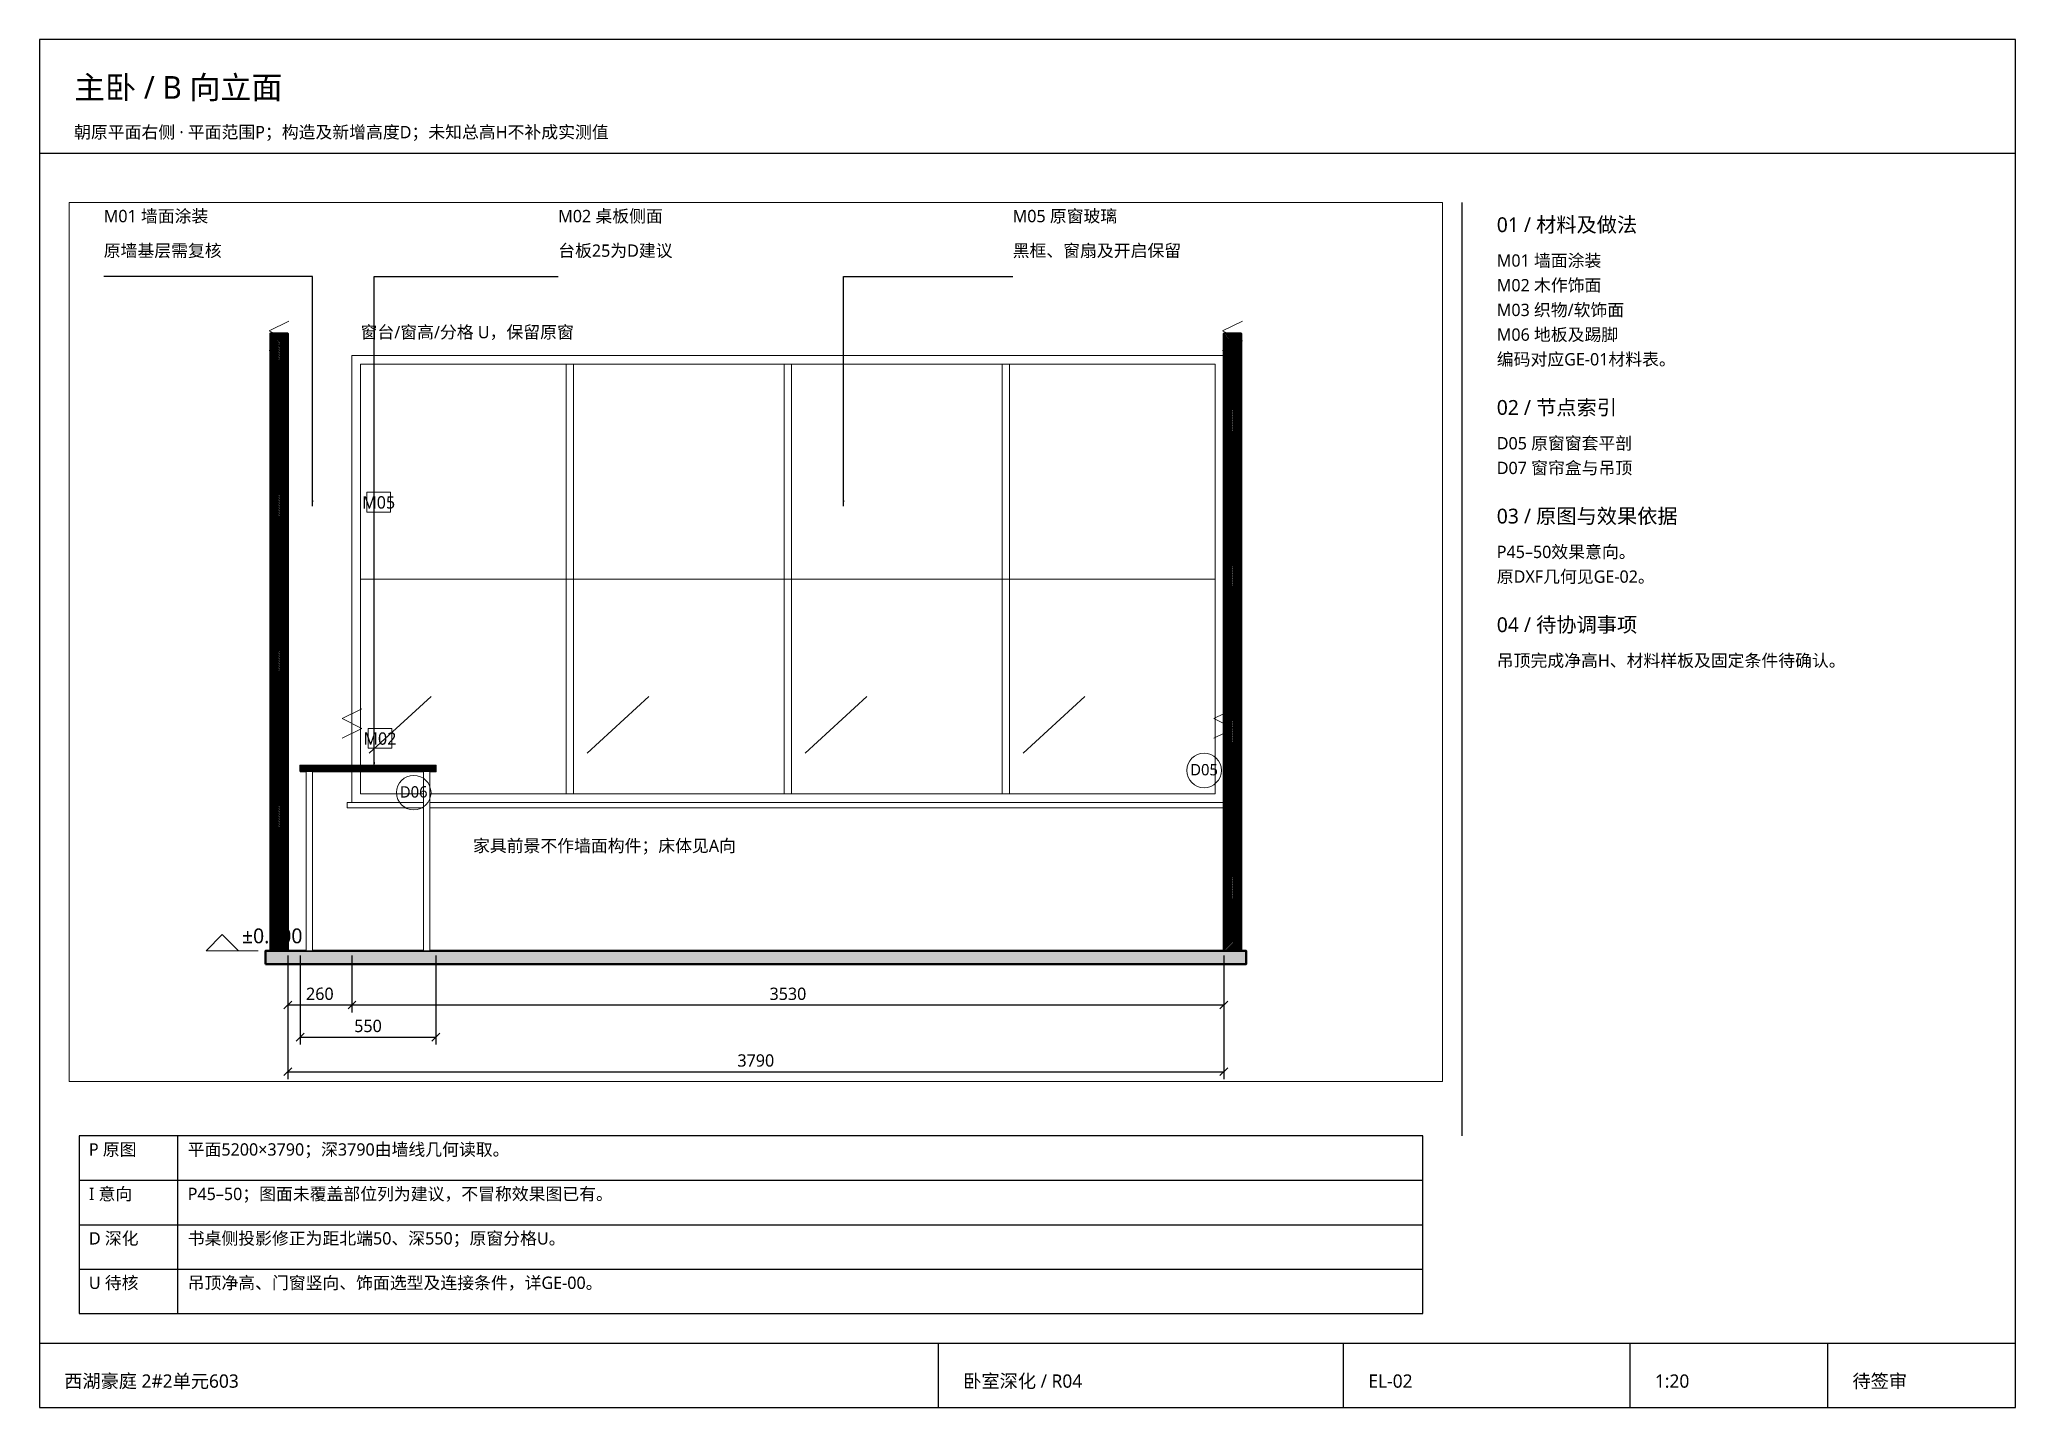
# Paper-space layout 'EL-02' of a CAD drawing. Header units: millimetres. Extents: x 10 to 410, y 10 to 287.
# The model-space entities are those that its viewports show. They can reach past a viewport. Long polylines and large blocks are cut down to what shows.
import ezdxf
from ezdxf.enums import TextEntityAlignment as Align

# ---------------------------------------------------------------- set-up
doc = ezdxf.new("R2010")
doc.units = ezdxf.units.MM
doc.linetypes.add('DASHED', pattern=[1.524, 1.27, -0.254])
for name, color, linetype, lineweight in [('A-DETAIL', 7, 'Continuous', 18), ('A-DIM', 7, 'Continuous', 13), ('A-FLOOR', 7, 'Continuous', 50), ('A-GLASS', 7, 'Continuous', 18), ('A-HATCH', 8, 'Continuous', 9), ('A-MATERIAL', 7, 'Continuous', 13), ('A-OUTLINE', 7, 'Continuous', 35), ('A-PENDING', 8, 'DASHED', 13), ('A-SYMBOL', 7, 'Continuous', 18), ('A-TEXT', 7, 'Continuous', 13), ('A-WALL', 7, 'Continuous', 50), ('S-FRAME', 7, 'Continuous', 25), ('S-TEXT', 7, 'Continuous', 13)]:
    doc.layers.add(name, color=color, linetype=linetype, lineweight=lineweight)
doc.layers.add('S-VPORT', color=7, linetype='Continuous', lineweight=0, plot=False)
doc.styles.add('CN', font='NotoSansCJK-Regular.ttc')
doc.styles.add('OpenSansCondensed-Light', font='OpenSansCondensed-Light.ttf')
doc.dimstyles.new('EZDXF', dxfattribs={"dimtxt": 0.25, "dimasz": 0.175, "dimexe": 0.375, "dimexo": 0.125, "dimgap": 0.1, "dimtad": 1, "dimlfac": 100, "dimzin": 12, "dimdsep": 46, "dimtxsty": 'OpenSansCondensed-Light', "dimblk": 'ARCHTICK', "dimcen": 2.5, "dimazin": 3, "dimtfac": 0.5, "dimtmove": 2, "dimatfit": 3, "dimarcsym": 0})

# ---------------------------------------------------------------- blocks, each defined once
blk = doc.blocks.new('_ARCHTICK')
at = {"color": 0, "linetype": 'ByBlock', "const_width": 0.15}
blk.add_lwpolyline([(-0.5, -0.5), (0.5, 0.5)], dxfattribs=at)
blk = doc.blocks.new('LEVEL-FFL')
blk.add_line((0, 0), (210, 0))
blk.add_lwpolyline([(0, 0), (65, 65), (130, 0)], close=True)
at = {"style": 'CN'}
blk.add_attdef('VALUE', (145, 30), '', height=60, dxfattribs=at)

msp = doc.modelspace()

# ---------------------------------------------------------------- hatches: boundary and pattern name
at = {"layer": 'A-FLOOR'}
h = msp.add_hatch(color=7, dxfattribs=at)
h.dxf.hatch_style = 1
h.paths.add_polyline_path([(23910, -55), (27880, -55), (27880, 0), (23910, 0)])
at = {"layer": 'A-HATCH'}
h = msp.add_hatch(dxfattribs=at)
h.set_pattern_fill('ANSI31', scale=1.5)
h.paths.add_polyline_path([(23930, 0), (24000, 0), (24000, 2500), (23930, 2500)])
h = msp.add_hatch(dxfattribs=at)
h.set_pattern_fill('ANSI31', scale=1.5)
h.paths.add_polyline_path([(27790, 0), (27860, 0), (27860, 2500), (27790, 2500)])

# ---------------------------------------------------------------- linework, layer by layer
at = {"layer": 'A-DETAIL'}
msp.add_lwpolyline([(24240, 578), (27810, 578), (27810, 600), (24240, 600)], close=True, dxfattribs=at)
at = {"layer": 'A-FLOOR'}
msp.add_line((23910, 0), (27880, 0), dxfattribs=at)
msp.add_lwpolyline([(23910, -55), (27880, -55), (27880, 0), (23910, 0)], close=True, dxfattribs=at)
at = {"layer": 'A-GLASS'}
for p, q in [((24295, 1505), (27755, 1505)), ((24330, 800), (24580, 1030)), ((25212.5, 800), (25462.5, 1030)), ((26095, 800), (26345, 1030)), ((26977.5, 800), (27227.5, 1030))]:
    msp.add_line(p, q, dxfattribs=at)
for points in [[(24260, 600), (27790, 600), (27790, 2410), (24260, 2410)], [(24295, 635), (27755, 635), (27755, 2375), (24295, 2375)], [(25127.5, 635), (25157.5, 635), (25157.5, 2375), (25127.5, 2375)], [(26010, 635), (26040, 635), (26040, 2375), (26010, 2375)], [(26892.5, 635), (26922.5, 635), (26922.5, 2375), (26892.5, 2375)]]:
    msp.add_lwpolyline(points, close=True, dxfattribs=at)
at = {"layer": 'A-MATERIAL'}
for points in [[(24320, 1776.5), (24416, 1776.5), (24416, 1856.5), (24320, 1856.5)], [(24325, 820), (24421, 820), (24421, 900), (24325, 900)]]:
    msp.add_lwpolyline(points, close=True, dxfattribs=at)
at = {"layer": 'A-PENDING'}
for points in [[(23925, 2430), (24005, 2470), (23925, 2510), (24005, 2550)], [(27785, 2430), (27865, 2470), (27785, 2510), (27865, 2550)], [(24220, 860), (24300, 900), (24220, 940), (24300, 980)], [(27750, 860), (27830, 900), (27750, 940), (27830, 980)]]:
    msp.add_lwpolyline(points, dxfattribs=at)
at = {"layer": 'A-SYMBOL'}
msp.add_circle((27710, 730), 70, dxfattribs=at)
at = {"layer": 'A-WALL'}
for points in [[(23930, 0), (24000, 0), (24000, 2500), (23930, 2500)], [(27790, 0), (27860, 0), (27860, 2500), (27790, 2500)]]:
    msp.add_lwpolyline(points, close=True, dxfattribs=at)

# ---------------------------------------------------------------- block references
at = {"layer": 'A-SYMBOL'}
msp.add_blockref('LEVEL-FFL', (23670, 0), dxfattribs=at).add_auto_attribs({'VALUE': '±0.000'})

# ---------------------------------------------------------------- texts
at = {"layer": 'A-MATERIAL', "style": 'CN'}
for s, p in [('M05', (24368, 1790.5)), ('M02', (24373, 834))]:
    msp.add_text(s, height=50, dxfattribs=at).set_placement(p, align=Align.CENTER)
at = {"layer": 'A-SYMBOL', "style": 'CN'}
msp.add_text('D05', height=46, dxfattribs=at).set_placement((27710, 710), align=Align.CENTER)
at = {"layer": 'A-TEXT', "style": 'CN'}
for s, p in [('窗台/窗高/分格 U，保留原窗', (24295, 2480)), ('家具前景不作墙面构件；床体见A向', (24750, 400))]:
    msp.add_text(s, height=50, dxfattribs=at).set_placement(p)

# ---------------------------------------------------------------- dimensions: what is measured, and where the dimension line sits
at = {"layer": 'A-DIM'}
msp.add_linear_dim(base=(24000, -490), p1=(24000, 0), p2=(27790, 0), dimstyle='EZDXF', override={"dimscale": 20, "dimtxt": 2.5, "dimasz": 2, "dimexe": 1.5, "dimexo": 1, "dimgap": 1, "dimtad": 1, "dimdec": 0, "dimlfac": 1, "dimzin": 8, "dimpost": '', "dimtxsty": 'CN', "dimtsz": 0.8, "dimclrd": 0, "dimclre": 0, "dimclrt": 0}, dxfattribs=at).render()

# ---------------------------------------------------------------- next in the draw order: wipeouts: each hides what was drawn before it
msp.add_wipeout([(24050, 725), (24600, 725), (24600, 750), (24050, 750)])

# ---------------------------------------------------------------- next in the draw order: hatches: boundary and pattern name
at = {"layer": 'A-HATCH'}
h = msp.add_hatch(dxfattribs=at)
h.set_pattern_fill('ANSI31', scale=1.5)
h.paths.add_polyline_path([(24050, 725), (24600, 725), (24600, 750), (24050, 750)])

# ---------------------------------------------------------------- next in the draw order: linework, layer by layer
at = {"layer": 'A-OUTLINE'}
msp.add_lwpolyline([(24050, 725), (24600, 725), (24600, 750), (24050, 750)], close=True, dxfattribs=at)

# ---------------------------------------------------------------- next in the draw order: wipeouts: each hides what was drawn before it
for points in [[(24075, 0), (24100, 0), (24100, 725), (24075, 725)], [(24550, 0), (24575, 0), (24575, 725), (24550, 725)]]:
    msp.add_wipeout(points)

# ---------------------------------------------------------------- next in the draw order: linework, layer by layer
at = {"layer": 'A-DETAIL'}
for points in [[(24075, 0), (24100, 0), (24100, 725), (24075, 725)], [(24550, 0), (24575, 0), (24575, 725), (24550, 725)]]:
    msp.add_lwpolyline(points, close=True, dxfattribs=at)
at = {"layer": 'A-SYMBOL'}
msp.add_circle((24510, 640), 70, dxfattribs=at)

# ---------------------------------------------------------------- next in the draw order: texts
at = {"layer": 'A-SYMBOL', "style": 'CN'}
msp.add_text('D06', height=46, dxfattribs=at).set_placement((24510, 620), align=Align.CENTER)

# ---------------------------------------------------------------- next in the draw order: dimensions: what is measured, and where the dimension line sits
at = {"layer": 'A-DIM'}
for base, p1, p2 in [((24000, -220), (24000, 0), (24260, 0)), ((24050, -350), (24050, 0), (24600, 0)), ((24260, -220), (24260, 0), (27790, 0))]:
    msp.add_linear_dim(base=base, p1=p1, p2=p2, dimstyle='EZDXF', override={"dimscale": 20, "dimtxt": 2.5, "dimasz": 2, "dimexe": 1.5, "dimexo": 1, "dimgap": 1, "dimtad": 1, "dimdec": 0, "dimlfac": 1, "dimzin": 8, "dimpost": '', "dimtxsty": 'CN', "dimtsz": 0.8, "dimclrd": 0, "dimclre": 0, "dimclrt": 0}, dxfattribs=at).render()

psp = doc.layouts.new('EL-02')

# ---------------------------------------------------------------- linework, layer by layer
at = {"layer": 'S-FRAME'}
for p, q in [((10, 264), (410, 264)), ((298, 65), (298, 254)), ((38, 29), (38, 65)), ((18, 56), (290, 56)), ((18, 47), (290, 47)), ((18, 38), (290, 38)), ((10, 23), (410, 23)), ((192, 10), (192, 23)), ((274, 10), (274, 23)), ((332, 10), (332, 23)), ((372, 10), (372, 23))]:
    psp.add_line(p, q, dxfattribs=at)
for points in [[(10, 10), (410, 10), (410, 287), (10, 287)], [(18, 29), (290, 29), (290, 65), (18, 65)]]:
    psp.add_lwpolyline(points, close=True, dxfattribs=at)

# ---------------------------------------------------------------- texts
at = {"layer": 'S-TEXT', "style": 'CN'}
for s, height, p in [('主卧 / B 向立面', 4.6, (17, 275)), ('朝原平面右侧 · 平面范围P；构造及新增高度D；未知总高H不补成实测值', 2.5, (17, 267)), ('M01 墙面涂装', 2.5, (23, 250)), ('M02 桌板侧面', 2.5, (115, 250)), ('M05 原窗玻璃', 2.5, (207, 250)), ('01 / 材料及做法', 3, (305, 248)), ('原墙基层需复核', 2.5, (23, 243)), ('台板25为D建议', 2.5, (115, 243)), ('黑框、窗扇及开启保留', 2.5, (207, 243)), ('M01 墙面涂装', 2.5, (305, 241)), ('M02 木作饰面', 2.5, (305, 236)), ('M03 织物/软饰面', 2.5, (305, 231)), ('M06 地板及踢脚', 2.5, (305, 226)), ('编码对应GE-01材料表。', 2.5, (305, 221)), ('02 / 节点索引', 3, (305, 211)), ('D05 原窗窗套平剖', 2.5, (305, 204)), ('D07 窗帘盒与吊顶', 2.5, (305, 199)), ('03 / 原图与效果依据', 3, (305, 189)), ('P45–50效果意向。', 2.5, (305, 182)), ('原DXF几何见GE-02。', 2.5, (305, 177)), ('04 / 待协调事项', 3, (305, 167)), ('吊顶完成净高H、材料样板及固定条件待确认。', 2.5, (305, 160)), ('P 原图', 2.5, (20, 61)), ('平面5200×3790；深3790由墙线几何读取。', 2.5, (40, 61)), ('I 意向', 2.5, (20, 52)), ('P45–50；图面未覆盖部位列为建议，不冒称效果图已有。', 2.5, (40, 52)), ('D 深化', 2.5, (20, 43)), ('书桌侧投影修正为距北端50、深550；原窗分格U。', 2.5, (40, 43)), ('U 待核', 2.5, (20, 34)), ('吊顶净高、门窗竖向、饰面选型及连接条件，详GE-00。', 2.5, (40, 34)), ('西湖豪庭 2#2单元603', 2.7, (15, 14)), ('卧室深化 / R04', 2.7, (197, 14)), ('EL-02', 2.7, (279, 14)), ('1:20', 2.7, (337, 14)), ('待签审', 2.7, (377, 14))]:
    psp.add_text(s, height=height, dxfattribs=at).set_placement(p)

# ---------------------------------------------------------------- leaders
at = {"layer": 'A-MATERIAL'}
for points in [[(65.25, 192.5), (65.25, 239), (23, 239)], [(77.75, 139.5), (77.75, 239), (115, 239)], [(172.75, 192.5), (172.75, 239), (207, 239)]]:
    psp.add_leader(points, dimstyle='EZDXF', override={"dimscale": 1, "dimasz": 1.2}, dxfattribs=at)

# ---------------------------------------------------------------- viewports
at = {"layer": 'S-VPORT'}
psp.add_viewport(center=(155, 165), size=(278, 178), view_center_point=(25895, 1250), view_height=3560, dxfattribs=at)

doc.saveas('drawing.dxf')
